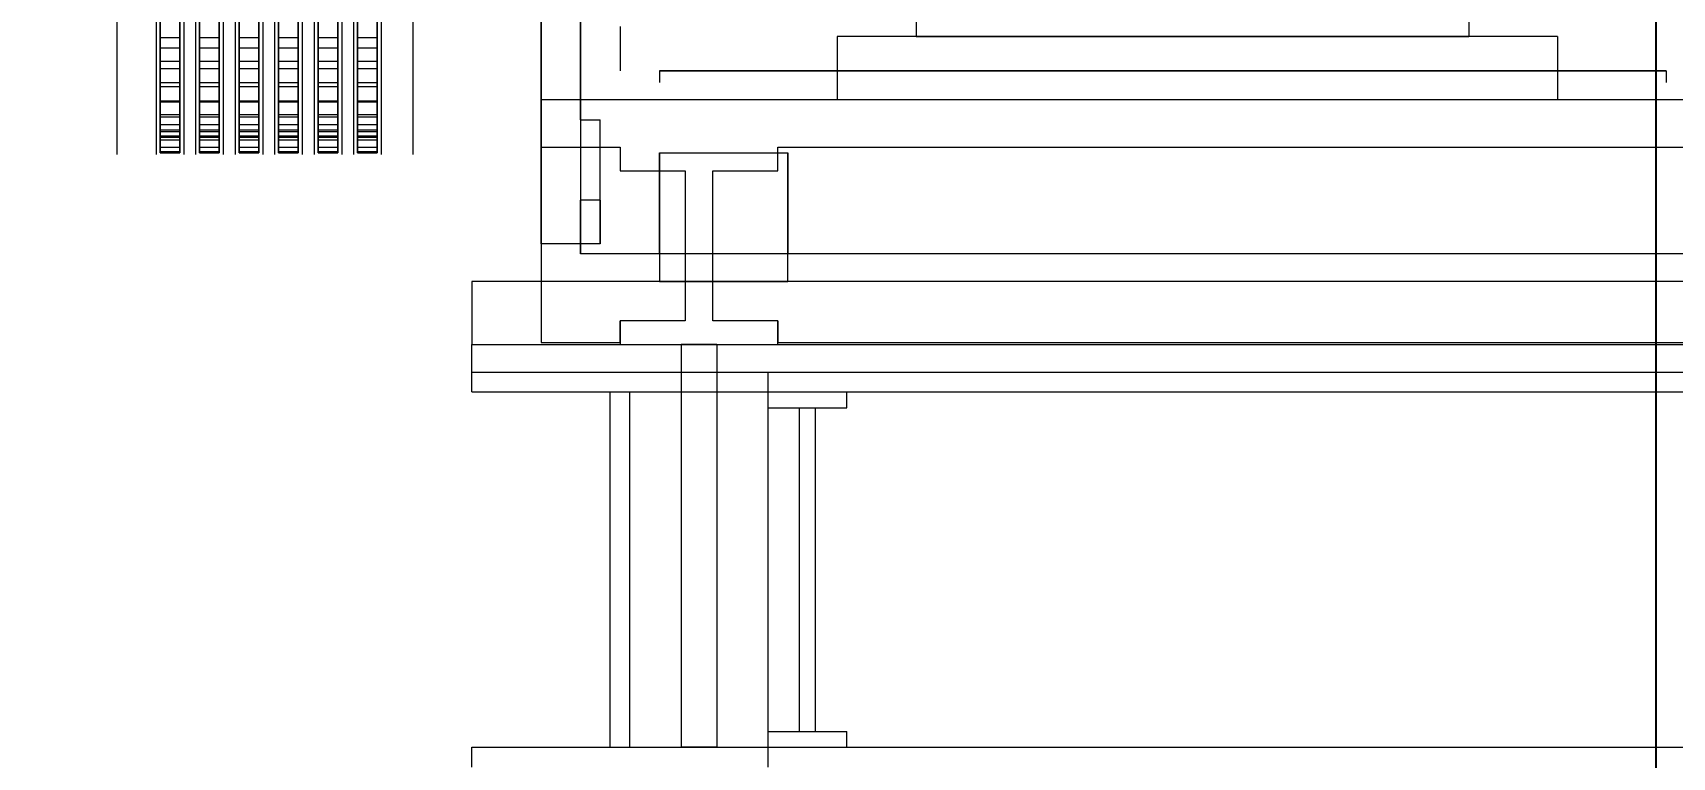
# Model space of a CAD drawing. Header units: millimetres. Extents: x -191664 to 191490, y -197311 to 10263.
# Drawn here: x 268 to 1098, y -118145 to -117778 of the extents above; entities that cross this region are included whole.
import ezdxf

# ---------------------------------------------------------------- set-up
doc = ezdxf.new("R2010")
doc.units = ezdxf.units.MM
for name, color, linetype, lineweight in [('COTAS_O', 1, 'Continuous', 0), ('COTAS_R', 1, 'Continuous', 0), ('DET_briquetadora_frontal', 7, 'Continuous', 0), ('R15_COTAS_TRANSPORTE_P', 1, 'Continuous', 0)]:
    doc.layers.add(name, color=color, linetype=linetype, lineweight=lineweight)
doc.dimstyles.new('PLANTA_20', dxfattribs={"dimtxt": 50, "dimasz": 30, "dimexe": 30, "dimexo": 16, "dimgap": 20, "dimtad": 1, "dimtih": 1, "dimtoh": 1, "dimdec": 1, "dimzin": 0, "dimdsep": 46, "dimcen": 0.09, "dimadec": 0, "dimazin": 0, "dimtfac": 1, "dimtdec": 4, "dimtofl": 0, "dimtmove": 0, "dimatfit": 3, "dimfxl": 1, "dimtolj": 1, "dimtzin": 0, "dimarcsym": 0})

# ---------------------------------------------------------------- blocks, each defined once
blk = doc.blocks.new('*D83')
at = {"layer": 'COTAS_O', "color": 0, "lineweight": -2, "transparency": 16777216}
for p, q in [((506, -116900), (1120, -116900)), ((1090, -119170), (1090, -116930)), ((506, -119200), (1120, -119200))]:
    blk.add_line(p, q, dxfattribs=at)
at = {"layer": 'COTAS_O', "color": 0, "transparency": 16777216}
for points in [[(1085, -116930), (1095, -116930), (1090, -116900)], [(1085, -119170), (1095, -119170), (1090, -119200)]]:
    blk.add_solid(points, dxfattribs=at)
at = {"layer": 'Defpoints', "color": 0, "transparency": 16777216}
for p in [(490, -116900), (1090, -116900), (490, -119200)]:
    blk.add_point(p, dxfattribs=at)
blk = doc.blocks.new('*D84')
at = {"layer": 'COTAS_R', "color": 0, "lineweight": -2, "transparency": 16777216}
for p, q in [((506, -116532.75), (1620, -116532.75)), ((1590, -119170), (1590, -116562.75)), ((506, -119200), (1620, -119200))]:
    blk.add_line(p, q, dxfattribs=at)
at = {"layer": 'COTAS_R', "color": 0, "transparency": 16777216}
for points in [[(1585, -116562.75), (1595, -116562.75), (1590, -116532.75)], [(1585, -119170), (1595, -119170), (1590, -119200)]]:
    blk.add_solid(points, dxfattribs=at)
at = {"layer": 'Defpoints', "color": 0, "transparency": 16777216}
for p in [(490, -116532.75), (1590, -116532.75), (490, -119200)]:
    blk.add_point(p, dxfattribs=at)
blk = doc.blocks.new('*D131')
at = {"layer": 'Defpoints', "color": 0, "transparency": 16777216}
for p in [(1100, -183968.15), (1139.8, -184162.66), (1104.62, -184212), (1304.62, -184212), (1304.62, -184212)]:
    blk.add_point(p, dxfattribs=at)
at = {"layer": 'R15_COTAS_TRANSPORTE_P', "color": 0, "lineweight": -2, "transparency": 16777216}
blk.add_arc((1304.62, -184212), 172.05, 140.00345, 169.99655, dxfattribs=at)
at = {"layer": 'R15_COTAS_TRANSPORTE_P', "color": 0, "transparency": 16777216}
for points in [[(1169.28, -184097.88), (1176.35, -184104.95), (1194.03, -184080.2)], [(1140.17, -184182.55), (1130.2, -184181.68), (1132.57, -184212)]]:
    blk.add_solid(points, dxfattribs=at)
blk = doc.blocks.new('*D132')
at = {"layer": 'Defpoints', "color": 0, "transparency": 16777216}
for p in [(-500, -194490), (-500, -194490), (500, -194490), (203.29, -194656.68), (439.69, -194832.02)]:
    blk.add_point(p, dxfattribs=at)
at = {"layer": 'R15_COTAS_TRANSPORTE_P', "color": 0, "lineweight": -2, "transparency": 16777216}
blk.add_arc((-500, -194490), 722.77, 342.37834, 357.62166, dxfattribs=at)
at = {"layer": 'R15_COTAS_TRANSPORTE_P', "color": 0, "transparency": 16777216}
for points in [[(217.15, -194519.89), (227.15, -194520.1), (222.77, -194490)], [(193.59, -194710.42), (184.12, -194707.19), (179.18, -194737.2)]]:
    blk.add_solid(points, dxfattribs=at)
blk = doc.blocks.new('*D133')
at = {"layer": 'Defpoints', "color": 0, "transparency": 16777216}
for p in [(439.69, -194147.98), (217.89, -194406.09), (-500, -194490), (-500, -194490), (500, -194490)]:
    blk.add_point(p, dxfattribs=at)
at = {"layer": 'R15_COTAS_TRANSPORTE_P', "color": 0, "lineweight": -2, "transparency": 16777216}
blk.add_arc((-500, -194490), 722.77, 2.37834, 17.62166, dxfattribs=at)
at = {"layer": 'R15_COTAS_TRANSPORTE_P', "color": 0, "transparency": 16777216}
for points in [[(184.12, -194272.81), (193.59, -194269.58), (179.18, -194242.8)], [(227.15, -194459.9), (217.15, -194460.11), (222.77, -194490)]]:
    blk.add_solid(points, dxfattribs=at)

msp = doc.modelspace()

# ---------------------------------------------------------------- linework, layer by layer
at = {"layer": 'DET_briquetadora_frontal', "color": 117, "true_color": 0x28865c}
for p, q in [((525, -117885), (525, -117550)), ((545, -117550), (545, -117885)), ((525, -117885), (525, -117620.93)), ((545, -117822.14), (545, -117620.93)), ((525, -117636.11), (525, -117885)), ((545, -117636.11), (545, -117862.86)), ((545, -117822.14), (545, -117700)), ((545, -117710), (545, -117890)), ((545, -117822.14), (555, -117822.14)), ((555, -117885), (555, -117822.14)), ((555, -117862.86), (555, -117822.14)), ((585, -117839), (650, -117839)), ((585, -117890), (585, -117839)), ((585, -117839), (585, -117904)), ((650, -117839), (650, -117890)), ((650, -117904), (650, -117839)), ((545, -117890), (545, -117862.86)), ((555, -117862.86), (545, -117862.86)), ((555, -117862.86), (555, -117885)), ((555, -117885), (525, -117885)), ((545, -117885), (525, -117885)), ((585, -117890), (545, -117890)), ((1350, -117890), (545, -117890)), ((650, -117890), (585, -117890)), ((585, -117890), (585, -117904)), ((1230, -117890), (650, -117890)), ((650, -117904), (650, -117890)), ((1400, -117904), (490, -117904)), ((490, -117904), (490, -117936)), ((585, -117904), (650, -117904)), ((490, -117936), (1400, -117936))]:
    msp.add_line(p, q, dxfattribs=at)
at = {"layer": 'DET_briquetadora_frontal', "color": 117, "true_color": 0x376c5b}
for p, q in [((332, -117830.23), (332, -117704.09)), ((342, -117830.23), (342, -117704.09)), ((352, -117830.23), (352, -117704.09)), ((362, -117830.23), (362, -117704.09)), ((372, -117830.23), (372, -117704.09)), ((382, -117830.23), (382, -117704.09)), ((392, -117830.23), (392, -117704.09)), ((402, -117830.23), (402, -117704.09)), ((412, -117830.23), (412, -117704.09)), ((422, -117830.23), (422, -117704.09)), ((432, -117830.23), (432, -117704.09)), ((442, -117830.23), (442, -117704.09)), ((332, -117838.21), (332, -117712.07)), ((342, -117838.21), (342, -117712.07)), ((352, -117838.21), (352, -117712.07)), ((362, -117838.21), (362, -117712.07)), ((372, -117838.21), (372, -117712.07)), ((382, -117838.21), (382, -117712.07)), ((392, -117838.21), (392, -117712.07)), ((402, -117838.21), (402, -117712.07)), ((412, -117838.21), (412, -117712.07)), ((422, -117838.21), (422, -117712.07)), ((432, -117838.21), (432, -117712.07)), ((442, -117838.21), (442, -117712.07)), ((332, -117767.34), (332, -117780.54)), ((342, -117767.34), (342, -117780.54)), ((352, -117767.34), (352, -117780.54)), ((362, -117767.34), (362, -117780.54)), ((372, -117767.34), (372, -117780.54)), ((382, -117767.34), (382, -117780.54)), ((392, -117767.34), (392, -117780.54)), ((402, -117767.34), (402, -117780.54)), ((412, -117767.34), (412, -117780.54)), ((422, -117767.34), (422, -117780.54)), ((432, -117767.34), (432, -117780.54)), ((442, -117767.34), (442, -117780.54)), ((332, -117774.05), (332, -117785.73)), ((342, -117774.05), (342, -117785.73)), ((352, -117774.05), (352, -117785.73)), ((362, -117774.05), (362, -117785.73)), ((372, -117774.05), (372, -117785.73)), ((382, -117774.05), (382, -117785.73)), ((392, -117774.05), (392, -117785.73)), ((402, -117774.05), (402, -117785.73)), ((412, -117774.05), (412, -117785.73)), ((422, -117774.05), (422, -117785.73)), ((432, -117774.05), (432, -117785.73)), ((442, -117774.05), (442, -117785.73)), ((332, -117780.54), (332, -117792.53)), ((332, -117780.54), (342, -117780.54)), ((342, -117780.54), (342, -117792.53)), ((352, -117780.54), (352, -117792.53)), ((352, -117780.54), (362, -117780.54)), ((362, -117780.54), (362, -117792.53)), ((372, -117780.54), (372, -117792.53)), ((372, -117780.54), (382, -117780.54)), ((382, -117780.54), (382, -117792.53)), ((392, -117780.54), (392, -117792.53)), ((392, -117780.54), (402, -117780.54)), ((402, -117780.54), (402, -117792.53)), ((412, -117780.54), (412, -117792.53)), ((412, -117780.54), (422, -117780.54)), ((422, -117780.54), (422, -117792.53)), ((432, -117780.54), (432, -117792.53)), ((432, -117780.54), (442, -117780.54)), ((442, -117780.54), (442, -117792.53)), ((332, -117785.73), (332, -117796.16)), ((332, -117785.73), (342, -117785.73)), ((332, -117792.53), (332, -117803.24)), ((332, -117792.53), (342, -117792.53)), ((342, -117785.73), (342, -117796.16)), ((342, -117792.53), (342, -117803.24)), ((352, -117785.73), (352, -117796.16)), ((352, -117785.73), (362, -117785.73)), ((352, -117792.53), (352, -117803.24)), ((352, -117792.53), (362, -117792.53)), ((362, -117785.73), (362, -117796.16)), ((362, -117792.53), (362, -117803.24)), ((372, -117785.73), (372, -117796.16)), ((372, -117785.73), (382, -117785.73)), ((372, -117792.53), (372, -117803.24)), ((372, -117792.53), (382, -117792.53)), ((382, -117785.73), (382, -117796.16)), ((382, -117792.53), (382, -117803.24)), ((392, -117785.73), (392, -117796.16)), ((392, -117785.73), (402, -117785.73)), ((392, -117792.53), (392, -117803.24)), ((392, -117792.53), (402, -117792.53)), ((402, -117785.73), (402, -117796.16)), ((402, -117792.53), (402, -117803.24)), ((412, -117785.73), (412, -117796.16)), ((412, -117785.73), (422, -117785.73)), ((412, -117792.53), (412, -117803.24)), ((412, -117792.53), (422, -117792.53)), ((422, -117785.73), (422, -117796.16)), ((422, -117792.53), (422, -117803.24)), ((432, -117785.73), (432, -117796.16)), ((432, -117785.73), (442, -117785.73)), ((432, -117792.53), (432, -117803.24)), ((432, -117792.53), (442, -117792.53)), ((442, -117785.73), (442, -117796.16)), ((442, -117792.53), (442, -117803.24)), ((332, -117796.16), (332, -117805.31)), ((332, -117796.16), (342, -117796.16)), ((342, -117796.16), (342, -117805.31)), ((352, -117796.16), (352, -117805.31)), ((352, -117796.16), (362, -117796.16)), ((362, -117796.16), (362, -117805.31)), ((372, -117796.16), (372, -117805.31)), ((372, -117796.16), (382, -117796.16)), ((382, -117796.16), (382, -117805.31)), ((392, -117796.16), (392, -117805.31)), ((392, -117796.16), (402, -117796.16)), ((402, -117796.16), (402, -117805.31)), ((412, -117796.16), (412, -117805.31)), ((412, -117796.16), (422, -117796.16)), ((422, -117796.16), (422, -117805.31)), ((432, -117796.16), (432, -117805.31)), ((432, -117796.16), (442, -117796.16)), ((442, -117796.16), (442, -117805.31)), ((332, -117803.24), (332, -117812.62)), ((332, -117803.24), (342, -117803.24)), ((332, -117805.31), (332, -117813.11)), ((332, -117805.31), (342, -117805.31)), ((342, -117803.24), (342, -117812.62)), ((342, -117805.31), (342, -117813.11)), ((352, -117803.24), (352, -117812.62)), ((352, -117803.24), (362, -117803.24)), ((352, -117805.31), (352, -117813.11)), ((352, -117805.31), (362, -117805.31)), ((362, -117803.24), (362, -117812.62)), ((362, -117805.31), (362, -117813.11)), ((372, -117803.24), (372, -117812.62)), ((372, -117803.24), (382, -117803.24)), ((372, -117805.31), (372, -117813.11)), ((372, -117805.31), (382, -117805.31)), ((382, -117803.24), (382, -117812.62)), ((382, -117805.31), (382, -117813.11)), ((392, -117803.24), (392, -117812.62)), ((392, -117803.24), (402, -117803.24)), ((392, -117805.31), (392, -117813.11)), ((392, -117805.31), (402, -117805.31)), ((402, -117803.24), (402, -117812.62)), ((402, -117805.31), (402, -117813.11)), ((412, -117803.24), (412, -117812.62)), ((412, -117803.24), (422, -117803.24)), ((412, -117805.31), (412, -117813.11)), ((412, -117805.31), (422, -117805.31)), ((422, -117803.24), (422, -117812.62)), ((422, -117805.31), (422, -117813.11)), ((432, -117803.24), (432, -117812.62)), ((432, -117803.24), (442, -117803.24)), ((432, -117805.31), (432, -117813.11)), ((432, -117805.31), (442, -117805.31)), ((442, -117803.24), (442, -117812.62)), ((442, -117805.31), (442, -117813.11)), ((332, -117812.62), (332, -117820.64)), ((332, -117812.62), (342, -117812.62)), ((332, -117813.11), (332, -117819.54)), ((332, -117813.11), (342, -117813.11)), ((342, -117812.62), (342, -117820.64)), ((342, -117813.11), (342, -117819.54)), ((352, -117812.62), (352, -117820.64)), ((352, -117812.62), (362, -117812.62)), ((352, -117813.11), (352, -117819.54)), ((352, -117813.11), (362, -117813.11)), ((362, -117812.62), (362, -117820.64)), ((362, -117813.11), (362, -117819.54)), ((372, -117812.62), (372, -117820.64)), ((372, -117812.62), (382, -117812.62)), ((372, -117813.11), (372, -117819.54)), ((372, -117813.11), (382, -117813.11)), ((382, -117812.62), (382, -117820.64)), ((382, -117813.11), (382, -117819.54)), ((392, -117812.62), (392, -117820.64)), ((392, -117812.62), (402, -117812.62)), ((392, -117813.11), (392, -117819.54)), ((392, -117813.11), (402, -117813.11)), ((402, -117812.62), (402, -117820.64)), ((402, -117813.11), (402, -117819.54)), ((412, -117812.62), (412, -117820.64)), ((412, -117812.62), (422, -117812.62)), ((412, -117813.11), (412, -117819.54)), ((412, -117813.11), (422, -117813.11)), ((422, -117812.62), (422, -117820.64)), ((422, -117813.11), (422, -117819.54)), ((432, -117812.62), (432, -117820.64)), ((432, -117812.62), (442, -117812.62)), ((432, -117813.11), (432, -117819.54)), ((432, -117813.11), (442, -117813.11)), ((442, -117812.62), (442, -117820.64)), ((442, -117813.11), (442, -117819.54)), ((332, -117819.54), (332, -117824.57)), ((332, -117819.54), (342, -117819.54)), ((332, -117820.64), (332, -117827.24)), ((332, -117820.64), (342, -117820.64)), ((332, -117824.57), (332, -117828.16)), ((332, -117824.57), (342, -117824.57)), ((342, -117819.54), (342, -117824.57)), ((342, -117820.64), (342, -117827.24)), ((342, -117824.57), (342, -117828.16)), ((352, -117819.54), (352, -117824.57)), ((352, -117819.54), (362, -117819.54)), ((352, -117820.64), (352, -117827.24)), ((352, -117820.64), (362, -117820.64)), ((352, -117824.57), (352, -117828.16)), ((352, -117824.57), (362, -117824.57)), ((362, -117819.54), (362, -117824.57)), ((362, -117820.64), (362, -117827.24)), ((362, -117824.57), (362, -117828.16)), ((372, -117819.54), (372, -117824.57)), ((372, -117819.54), (382, -117819.54)), ((372, -117820.64), (372, -117827.24)), ((372, -117820.64), (382, -117820.64)), ((372, -117824.57), (372, -117828.16)), ((372, -117824.57), (382, -117824.57)), ((382, -117819.54), (382, -117824.57)), ((382, -117820.64), (382, -117827.24)), ((382, -117824.57), (382, -117828.16)), ((392, -117819.54), (392, -117824.57)), ((392, -117819.54), (402, -117819.54)), ((392, -117820.64), (392, -117827.24)), ((392, -117820.64), (402, -117820.64)), ((392, -117824.57), (392, -117828.16)), ((392, -117824.57), (402, -117824.57)), ((402, -117819.54), (402, -117824.57)), ((402, -117820.64), (402, -117827.24)), ((402, -117824.57), (402, -117828.16)), ((412, -117819.54), (412, -117824.57)), ((412, -117819.54), (422, -117819.54)), ((412, -117820.64), (412, -117827.24)), ((412, -117820.64), (422, -117820.64)), ((412, -117824.57), (412, -117828.16)), ((412, -117824.57), (422, -117824.57)), ((422, -117819.54), (422, -117824.57)), ((422, -117820.64), (422, -117827.24)), ((422, -117824.57), (422, -117828.16)), ((432, -117819.54), (432, -117824.57)), ((432, -117819.54), (442, -117819.54)), ((432, -117820.64), (432, -117827.24)), ((432, -117820.64), (442, -117820.64)), ((432, -117824.57), (432, -117828.16)), ((432, -117824.57), (442, -117824.57)), ((442, -117819.54), (442, -117824.57)), ((442, -117820.64), (442, -117827.24)), ((442, -117824.57), (442, -117828.16)), ((332, -117827.24), (332, -117832.4)), ((332, -117827.24), (342, -117827.24)), ((332, -117828.16), (332, -117830.31)), ((332, -117828.16), (342, -117828.16)), ((332, -117831), (332, -117830.23)), ((332, -117830.23), (342, -117830.23)), ((332, -117830.31), (332, -117831)), ((332, -117830.31), (342, -117830.31)), ((332, -117831), (342, -117831)), ((332, -117832.4), (332, -117836.09)), ((332, -117832.4), (342, -117832.4)), ((342, -117827.24), (342, -117832.4)), ((342, -117828.16), (342, -117830.31)), ((342, -117831), (342, -117830.23)), ((342, -117830.31), (342, -117831)), ((342, -117832.4), (342, -117836.09)), ((352, -117827.24), (352, -117832.4)), ((352, -117827.24), (362, -117827.24)), ((352, -117828.16), (352, -117830.31)), ((352, -117828.16), (362, -117828.16)), ((352, -117831), (352, -117830.23)), ((352, -117830.23), (362, -117830.23)), ((352, -117830.31), (352, -117831)), ((352, -117830.31), (362, -117830.31)), ((352, -117831), (362, -117831)), ((352, -117832.4), (352, -117836.09)), ((352, -117832.4), (362, -117832.4)), ((362, -117827.24), (362, -117832.4)), ((362, -117828.16), (362, -117830.31)), ((362, -117831), (362, -117830.23)), ((362, -117830.31), (362, -117831)), ((362, -117832.4), (362, -117836.09)), ((372, -117827.24), (372, -117832.4)), ((372, -117827.24), (382, -117827.24)), ((372, -117828.16), (372, -117830.31)), ((372, -117828.16), (382, -117828.16)), ((372, -117831), (372, -117830.23)), ((372, -117830.23), (382, -117830.23)), ((372, -117830.31), (372, -117831)), ((372, -117830.31), (382, -117830.31)), ((372, -117831), (382, -117831)), ((372, -117832.4), (372, -117836.09)), ((372, -117832.4), (382, -117832.4)), ((382, -117827.24), (382, -117832.4)), ((382, -117828.16), (382, -117830.31)), ((382, -117831), (382, -117830.23)), ((382, -117830.31), (382, -117831)), ((382, -117832.4), (382, -117836.09)), ((392, -117827.24), (392, -117832.4)), ((392, -117827.24), (402, -117827.24)), ((392, -117828.16), (392, -117830.31)), ((392, -117828.16), (402, -117828.16)), ((392, -117831), (392, -117830.23)), ((392, -117830.23), (402, -117830.23)), ((392, -117830.31), (392, -117831)), ((392, -117830.31), (402, -117830.31)), ((392, -117831), (402, -117831)), ((392, -117832.4), (392, -117836.09)), ((392, -117832.4), (402, -117832.4)), ((402, -117827.24), (402, -117832.4)), ((402, -117828.16), (402, -117830.31)), ((402, -117831), (402, -117830.23)), ((402, -117830.31), (402, -117831)), ((402, -117832.4), (402, -117836.09)), ((412, -117827.24), (412, -117832.4)), ((412, -117827.24), (422, -117827.24)), ((412, -117828.16), (412, -117830.31)), ((412, -117828.16), (422, -117828.16)), ((412, -117831), (412, -117830.23)), ((412, -117830.23), (422, -117830.23)), ((412, -117830.31), (412, -117831)), ((412, -117830.31), (422, -117830.31)), ((412, -117831), (422, -117831)), ((412, -117832.4), (412, -117836.09)), ((412, -117832.4), (422, -117832.4)), ((422, -117827.24), (422, -117832.4)), ((422, -117828.16), (422, -117830.31)), ((422, -117831), (422, -117830.23)), ((422, -117830.31), (422, -117831)), ((422, -117832.4), (422, -117836.09)), ((432, -117827.24), (432, -117832.4)), ((432, -117827.24), (442, -117827.24)), ((432, -117828.16), (432, -117830.31)), ((432, -117828.16), (442, -117828.16)), ((432, -117831), (432, -117830.23)), ((432, -117830.23), (442, -117830.23)), ((432, -117830.31), (432, -117831)), ((432, -117830.31), (442, -117830.31)), ((432, -117831), (442, -117831)), ((432, -117832.4), (432, -117836.09)), ((432, -117832.4), (442, -117832.4)), ((442, -117827.24), (442, -117832.4)), ((442, -117828.16), (442, -117830.31)), ((442, -117831), (442, -117830.23)), ((442, -117830.31), (442, -117831)), ((442, -117832.4), (442, -117836.09)), ((332, -117836.09), (332, -117838.29)), ((332, -117836.09), (342, -117836.09)), ((332, -117839), (332, -117838.21)), ((332, -117838.21), (342, -117838.21)), ((332, -117838.29), (332, -117839)), ((332, -117838.29), (342, -117838.29)), ((332, -117839), (342, -117839)), ((342, -117836.09), (342, -117838.29)), ((342, -117839), (342, -117838.21)), ((342, -117838.29), (342, -117839)), ((352, -117836.09), (352, -117838.29)), ((352, -117836.09), (362, -117836.09)), ((352, -117839), (352, -117838.21)), ((352, -117838.21), (362, -117838.21)), ((352, -117838.29), (352, -117839)), ((352, -117838.29), (362, -117838.29)), ((352, -117839), (362, -117839)), ((362, -117836.09), (362, -117838.29)), ((362, -117839), (362, -117838.21)), ((362, -117838.29), (362, -117839)), ((372, -117836.09), (372, -117838.29)), ((372, -117836.09), (382, -117836.09)), ((372, -117839), (372, -117838.21)), ((372, -117838.21), (382, -117838.21)), ((372, -117838.29), (372, -117839)), ((372, -117838.29), (382, -117838.29)), ((372, -117839), (382, -117839)), ((382, -117836.09), (382, -117838.29)), ((382, -117839), (382, -117838.21)), ((382, -117838.29), (382, -117839)), ((392, -117836.09), (392, -117838.29)), ((392, -117836.09), (402, -117836.09)), ((392, -117839), (392, -117838.21)), ((392, -117838.21), (402, -117838.21)), ((392, -117838.29), (392, -117839)), ((392, -117838.29), (402, -117838.29)), ((392, -117839), (402, -117839)), ((402, -117836.09), (402, -117838.29)), ((402, -117839), (402, -117838.21)), ((402, -117838.29), (402, -117839)), ((412, -117836.09), (412, -117838.29)), ((412, -117836.09), (422, -117836.09)), ((412, -117839), (412, -117838.21)), ((412, -117838.21), (422, -117838.21)), ((412, -117838.29), (412, -117839)), ((412, -117838.29), (422, -117838.29)), ((412, -117839), (422, -117839)), ((422, -117836.09), (422, -117838.29)), ((422, -117839), (422, -117838.21)), ((422, -117838.29), (422, -117839)), ((432, -117836.09), (432, -117838.29)), ((432, -117836.09), (442, -117836.09)), ((432, -117839), (432, -117838.21)), ((432, -117838.21), (442, -117838.21)), ((432, -117838.29), (432, -117839)), ((432, -117838.29), (442, -117838.29)), ((432, -117839), (442, -117839)), ((442, -117836.09), (442, -117838.29)), ((442, -117839), (442, -117838.21)), ((442, -117838.29), (442, -117839))]:
    msp.add_line(p, q, dxfattribs=at)
at = {"layer": 'DET_briquetadora_frontal', "color": 127, "true_color": 0x587e77}
for p, q in [((715, -117718.4), (715, -117780)), ((995, -117718.4), (995, -117780)), ((565, -117774.96), (565, -117782.95)), ((565, -117782.95), (565, -117789.23)), ((1040, -117780), (675, -117780)), ((675, -117780), (675, -117812)), ((715, -117780), (995, -117780)), ((1040, -117780), (1040, -117812)), ((565, -117789.23), (565, -117793.76)), ((565, -117793.76), (565, -117796.49)), ((565, -117796.49), (565, -117797.4)), ((585, -117797.33), (585, -117797.32)), ((585, -117797.32), (1095, -117797.32)), ((585, -117797.32), (585, -117797.36)), ((585, -117797.34), (585, -117797.33)), ((585, -117797.35), (585, -117797.34)), ((585, -117797.36), (585, -117797.35)), ((585, -117797.38), (585, -117797.36)), ((585, -117797.39), (585, -117797.38)), ((585, -117797.38), (585, -117797.4)), ((585, -117797.4), (585, -117797.39)), ((1095, -117797.4), (585, -117797.4)), ((585, -117797.4), (585, -117800)), ((585, -117800), (585, -117802.09)), ((1095, -117797.33), (1095, -117797.32)), ((1095, -117797.32), (1095, -117797.36)), ((1095, -117797.34), (1095, -117797.33)), ((1095, -117797.35), (1095, -117797.34)), ((1095, -117797.36), (1095, -117797.35)), ((1095, -117797.38), (1095, -117797.36)), ((1095, -117797.39), (1095, -117797.38)), ((1095, -117797.38), (1095, -117797.4)), ((1095, -117797.4), (1095, -117797.39)), ((1095, -117797.4), (1095, -117800)), ((1095, -117800), (1095, -117802.09)), ((585, -117802.09), (585, -117803.25)), ((1095, -117802.09), (1095, -117803.25)), ((1040, -117812), (675, -117812))]:
    msp.add_line(p, q, dxfattribs=at)
at = {"layer": 'DET_briquetadora_frontal', "color": 9, "true_color": 0xb9c3c2}
for p, q in [((330, -117768.01), (330, -117779.44)), ((344, -117768.01), (344, -117779.44)), ((350, -117768.01), (350, -117779.44)), ((364, -117768.01), (364, -117779.44)), ((370, -117768.01), (370, -117779.44)), ((384, -117768.01), (384, -117779.44)), ((390, -117768.01), (390, -117779.44)), ((404, -117768.01), (404, -117779.44)), ((410, -117768.01), (410, -117779.44)), ((424, -117768.01), (424, -117779.44)), ((430, -117768.01), (430, -117779.44)), ((444, -117768.01), (444, -117779.44)), ((310, -117772.37), (310, -117784.25)), ((330, -117772.37), (330, -117784.25)), ((344, -117772.37), (344, -117784.25)), ((350, -117772.37), (350, -117784.25)), ((364, -117772.37), (364, -117784.25)), ((370, -117772.37), (370, -117784.25)), ((384, -117772.37), (384, -117784.25)), ((390, -117772.37), (390, -117784.25)), ((404, -117772.37), (404, -117784.25)), ((410, -117772.37), (410, -117784.25)), ((424, -117772.37), (424, -117784.25)), ((430, -117772.37), (430, -117784.25)), ((444, -117772.37), (444, -117784.25)), ((460, -117772.37), (460, -117784.25)), ((310, -117784.25), (310, -117795.09)), ((330, -117779.44), (330, -117789.81)), ((330, -117784.25), (330, -117795.09)), ((344, -117779.44), (344, -117789.81)), ((344, -117784.25), (344, -117795.09)), ((350, -117779.44), (350, -117789.81)), ((350, -117784.25), (350, -117795.09)), ((364, -117779.44), (364, -117789.81)), ((364, -117784.25), (364, -117795.09)), ((370, -117779.44), (370, -117789.81)), ((370, -117784.25), (370, -117795.09)), ((384, -117779.44), (384, -117789.81)), ((384, -117784.25), (384, -117795.09)), ((390, -117779.44), (390, -117789.81)), ((390, -117784.25), (390, -117795.09)), ((404, -117779.44), (404, -117789.81)), ((404, -117784.25), (404, -117795.09)), ((410, -117779.44), (410, -117789.81)), ((410, -117784.25), (410, -117795.09)), ((424, -117779.44), (424, -117789.81)), ((424, -117784.25), (424, -117795.09)), ((430, -117779.44), (430, -117789.81)), ((430, -117784.25), (430, -117795.09)), ((444, -117779.44), (444, -117789.81)), ((444, -117784.25), (444, -117795.09)), ((460, -117784.25), (460, -117795.09)), ((330, -117789.81), (330, -117799.06)), ((344, -117789.81), (344, -117799.06)), ((350, -117789.81), (350, -117799.06)), ((364, -117789.81), (364, -117799.06)), ((370, -117789.81), (370, -117799.06)), ((384, -117789.81), (384, -117799.06)), ((390, -117789.81), (390, -117799.06)), ((404, -117789.81), (404, -117799.06)), ((410, -117789.81), (410, -117799.06)), ((424, -117789.81), (424, -117799.06)), ((430, -117789.81), (430, -117799.06)), ((444, -117789.81), (444, -117799.06)), ((310, -117795.09), (310, -117804.85)), ((330, -117795.09), (330, -117804.85)), ((330, -117799.06), (330, -117807.16)), ((344, -117795.09), (344, -117804.85)), ((344, -117799.06), (344, -117807.16)), ((350, -117795.09), (350, -117804.85)), ((350, -117799.06), (350, -117807.16)), ((364, -117795.09), (364, -117804.85)), ((364, -117799.06), (364, -117807.16)), ((370, -117795.09), (370, -117804.85)), ((370, -117799.06), (370, -117807.16)), ((384, -117795.09), (384, -117804.85)), ((384, -117799.06), (384, -117807.16)), ((390, -117795.09), (390, -117804.85)), ((390, -117799.06), (390, -117807.16)), ((404, -117795.09), (404, -117804.85)), ((404, -117799.06), (404, -117807.16)), ((410, -117795.09), (410, -117804.85)), ((410, -117799.06), (410, -117807.16)), ((424, -117795.09), (424, -117804.85)), ((424, -117799.06), (424, -117807.16)), ((430, -117795.09), (430, -117804.85)), ((430, -117799.06), (430, -117807.16)), ((444, -117795.09), (444, -117804.85)), ((444, -117799.06), (444, -117807.16)), ((460, -117795.09), (460, -117804.85)), ((310, -117804.85), (310, -117813.47)), ((330, -117804.85), (330, -117813.47)), ((330, -117807.16), (330, -117814.08)), ((344, -117804.85), (344, -117813.47)), ((344, -117807.16), (344, -117814.08)), ((350, -117804.85), (350, -117813.47)), ((350, -117807.16), (350, -117814.08)), ((364, -117804.85), (364, -117813.47)), ((364, -117807.16), (364, -117814.08)), ((370, -117804.85), (370, -117813.47)), ((370, -117807.16), (370, -117814.08)), ((384, -117804.85), (384, -117813.47)), ((384, -117807.16), (384, -117814.08)), ((390, -117804.85), (390, -117813.47)), ((390, -117807.16), (390, -117814.08)), ((404, -117804.85), (404, -117813.47)), ((404, -117807.16), (404, -117814.08)), ((410, -117804.85), (410, -117813.47)), ((410, -117807.16), (410, -117814.08)), ((424, -117804.85), (424, -117813.47)), ((424, -117807.16), (424, -117814.08)), ((430, -117804.85), (430, -117813.47)), ((430, -117807.16), (430, -117814.08)), ((444, -117804.85), (444, -117813.47)), ((444, -117807.16), (444, -117814.08)), ((460, -117804.85), (460, -117813.47)), ((310, -117813.47), (310, -117820.93)), ((330, -117813.47), (330, -117820.93)), ((330, -117814.08), (330, -117819.78)), ((344, -117813.47), (344, -117820.93)), ((344, -117814.08), (344, -117819.78)), ((350, -117813.47), (350, -117820.93)), ((350, -117814.08), (350, -117819.78)), ((364, -117813.47), (364, -117820.93)), ((364, -117814.08), (364, -117819.78)), ((370, -117813.47), (370, -117820.93)), ((370, -117814.08), (370, -117819.78)), ((384, -117813.47), (384, -117820.93)), ((384, -117814.08), (384, -117819.78)), ((390, -117813.47), (390, -117820.93)), ((390, -117814.08), (390, -117819.78)), ((404, -117813.47), (404, -117820.93)), ((404, -117814.08), (404, -117819.78)), ((410, -117813.47), (410, -117820.93)), ((410, -117814.08), (410, -117819.78)), ((424, -117813.47), (424, -117820.93)), ((424, -117814.08), (424, -117819.78)), ((430, -117813.47), (430, -117820.93)), ((430, -117814.08), (430, -117819.78)), ((444, -117813.47), (444, -117820.93)), ((444, -117814.08), (444, -117819.78)), ((460, -117813.47), (460, -117820.93)), ((310, -117820.93), (310, -117827.19)), ((330, -117819.78), (330, -117824.24)), ((330, -117820.93), (330, -117827.19)), ((330, -117824.24), (330, -117827.43)), ((344, -117819.78), (344, -117824.24)), ((344, -117820.93), (344, -117827.19)), ((344, -117824.24), (344, -117827.43)), ((350, -117819.78), (350, -117824.24)), ((350, -117820.93), (350, -117827.19)), ((350, -117824.24), (350, -117827.43)), ((364, -117819.78), (364, -117824.24)), ((364, -117820.93), (364, -117827.19)), ((364, -117824.24), (364, -117827.43)), ((370, -117819.78), (370, -117824.24)), ((370, -117820.93), (370, -117827.19)), ((370, -117824.24), (370, -117827.43)), ((384, -117819.78), (384, -117824.24)), ((384, -117820.93), (384, -117827.19)), ((384, -117824.24), (384, -117827.43)), ((390, -117819.78), (390, -117824.24)), ((390, -117820.93), (390, -117827.19)), ((390, -117824.24), (390, -117827.43)), ((404, -117819.78), (404, -117824.24)), ((404, -117820.93), (404, -117827.19)), ((404, -117824.24), (404, -117827.43)), ((410, -117819.78), (410, -117824.24)), ((410, -117820.93), (410, -117827.19)), ((410, -117824.24), (410, -117827.43)), ((424, -117819.78), (424, -117824.24)), ((424, -117820.93), (424, -117827.19)), ((424, -117824.24), (424, -117827.43)), ((430, -117819.78), (430, -117824.24)), ((430, -117820.93), (430, -117827.19)), ((430, -117824.24), (430, -117827.43)), ((444, -117819.78), (444, -117824.24)), ((444, -117820.93), (444, -117827.19)), ((444, -117824.24), (444, -117827.43)), ((460, -117820.93), (460, -117827.19)), ((310, -117827.19), (310, -117832.23)), ((310, -117832.23), (310, -117836.03)), ((330, -117827.19), (330, -117832.23)), ((330, -117827.43), (330, -117829.36)), ((330, -117829.36), (330, -117830)), ((330, -117832.23), (330, -117836.03)), ((344, -117827.19), (344, -117832.23)), ((344, -117827.43), (344, -117829.36)), ((344, -117829.36), (344, -117830)), ((344, -117832.23), (344, -117836.03)), ((350, -117827.19), (350, -117832.23)), ((350, -117827.43), (350, -117829.36)), ((350, -117829.36), (350, -117830)), ((350, -117832.23), (350, -117836.03)), ((364, -117827.19), (364, -117832.23)), ((364, -117827.43), (364, -117829.36)), ((364, -117829.36), (364, -117830)), ((364, -117832.23), (364, -117836.03)), ((370, -117827.19), (370, -117832.23)), ((370, -117827.43), (370, -117829.36)), ((370, -117829.36), (370, -117830)), ((370, -117832.23), (370, -117836.03)), ((384, -117827.19), (384, -117832.23)), ((384, -117827.43), (384, -117829.36)), ((384, -117829.36), (384, -117830)), ((384, -117832.23), (384, -117836.03)), ((390, -117827.19), (390, -117832.23)), ((390, -117827.43), (390, -117829.36)), ((390, -117829.36), (390, -117830)), ((390, -117832.23), (390, -117836.03)), ((404, -117827.19), (404, -117832.23)), ((404, -117827.43), (404, -117829.36)), ((404, -117829.36), (404, -117830)), ((404, -117832.23), (404, -117836.03)), ((410, -117827.19), (410, -117832.23)), ((410, -117827.43), (410, -117829.36)), ((410, -117829.36), (410, -117830)), ((410, -117832.23), (410, -117836.03)), ((424, -117827.19), (424, -117832.23)), ((424, -117827.43), (424, -117829.36)), ((424, -117829.36), (424, -117830)), ((424, -117832.23), (424, -117836.03)), ((430, -117827.19), (430, -117832.23)), ((430, -117827.43), (430, -117829.36)), ((430, -117829.36), (430, -117830)), ((430, -117832.23), (430, -117836.03)), ((444, -117827.19), (444, -117832.23)), ((444, -117827.43), (444, -117829.36)), ((444, -117829.36), (444, -117830)), ((444, -117832.23), (444, -117836.03)), ((460, -117827.19), (460, -117832.23)), ((460, -117832.23), (460, -117836.03)), ((310, -117836.03), (310, -117838.57)), ((310, -117838.57), (310, -117839.84)), ((330, -117836.03), (330, -117838.57)), ((330, -117838.57), (330, -117839.84)), ((344, -117836.03), (344, -117838.57)), ((344, -117838.57), (344, -117839.84)), ((350, -117836.03), (350, -117838.57)), ((350, -117838.57), (350, -117839.84)), ((364, -117836.03), (364, -117838.57)), ((364, -117838.57), (364, -117839.84)), ((370, -117836.03), (370, -117838.57)), ((370, -117838.57), (370, -117839.84)), ((384, -117836.03), (384, -117838.57)), ((384, -117838.57), (384, -117839.84)), ((390, -117836.03), (390, -117838.57)), ((390, -117838.57), (390, -117839.84)), ((404, -117836.03), (404, -117838.57)), ((404, -117838.57), (404, -117839.84)), ((410, -117836.03), (410, -117838.57)), ((410, -117838.57), (410, -117839.84)), ((424, -117836.03), (424, -117838.57)), ((424, -117838.57), (424, -117839.84)), ((430, -117836.03), (430, -117838.57)), ((430, -117838.57), (430, -117839.84)), ((444, -117836.03), (444, -117838.57)), ((444, -117838.57), (444, -117839.84)), ((460, -117836.03), (460, -117838.57)), ((460, -117838.57), (460, -117839.84))]:
    msp.add_line(p, q, dxfattribs=at)
at = {"layer": 'DET_briquetadora_frontal', "color": 252, "true_color": 0x7f959c}
for p, q in [((1315, -117812), (525, -117812)), ((525, -117812), (525, -117935)), ((525, -117812), (525, -117836)), ((525, -117836), (565, -117836)), ((525, -117836), (525, -117935)), ((565, -117836), (565, -117848)), ((645, -117836), (1200, -117836)), ((645, -117848), (645, -117836)), ((565, -117848), (598, -117848)), ((598, -117848), (598, -117924)), ((612, -117848), (645, -117848)), ((612, -117924), (612, -117848)), ((565, -117935), (565, -117924)), ((565, -117924), (565, -117936)), ((598, -117924), (565, -117924)), ((645, -117924), (612, -117924)), ((645, -117936), (645, -117924)), ((645, -117924), (645, -117935)), ((525, -117935), (565, -117935)), ((565, -117935), (565, -117936)), ((565, -117936), (645, -117936)), ((614, -117936), (596, -117936)), ((596, -117936), (596, -118140)), ((614, -117936), (614, -118140)), ((645, -117936), (645, -117935)), ((645, -117935), (1200, -117935)), ((614, -118140), (596, -118140))]:
    msp.add_line(p, q, dxfattribs=at)
at = {"layer": 'DET_briquetadora_frontal', "color": 251, "true_color": 0x53616b}
for p, q in [((490, -117936), (1510, -117936)), ((490, -117960), (490, -117936)), ((490, -117950), (640, -117950)), ((490, -117960), (490, -117950)), ((640, -117960), (640, -117950)), ((640, -117950), (2310, -117950)), ((490, -117960), (640, -117960)), ((490, -117960), (1510, -117960)), ((560, -117960), (570, -117960)), ((560, -118140), (560, -117960)), ((570, -118140), (570, -117960)), ((640, -117960), (2310, -117960)), ((640, -118140), (640, -117960)), ((640, -117960), (680, -117960)), ((640, -117968), (640, -117960)), ((680, -117968), (680, -117960)), ((640, -117968), (680, -117968)), ((656, -117968), (664, -117968)), ((656, -118132), (656, -117968)), ((664, -118132), (664, -117968)), ((640, -118132), (680, -118132)), ((640, -118140), (640, -118132)), ((656, -118132), (664, -118132)), ((680, -118140), (680, -118132)), ((490, -118140), (640, -118140)), ((490, -118150), (490, -118140)), ((560, -118140), (570, -118140)), ((640, -118150), (640, -118140)), ((640, -118140), (2310, -118140)), ((640, -118140), (680, -118140))]:
    msp.add_line(p, q, dxfattribs=at)

# ---------------------------------------------------------------- dimensions: what is measured, and where the dimension line sits
at = {"layer": 'COTAS_O'}
dim = msp.add_aligned_dim(p1=(490, -119200), p2=(490, -116900), distance=-600, text='<> O', dimstyle='PLANTA_20', dxfattribs=at)
dim.commit()
dim.dimension.update_dxf_attribs({"geometry": '*D83', "text_midpoint": (1090, -118050)})
at = {"layer": 'COTAS_R'}
dim = msp.add_aligned_dim(p1=(490, -119200), p2=(490, -116532.75), distance=-1100, text='<> R', dimstyle='PLANTA_20', dxfattribs=at)
dim.commit()
dim.dimension.update_dxf_attribs({"geometry": '*D84', "text_midpoint": (1590, -117866.375)})
at = {"layer": 'R15_COTAS_TRANSPORTE_P'}
for base, line1, line2, picture, middle in [((217.89, -194406.09), ((-500, -194490), (500, -194490)), ((-500, -194490), (439.69, -194147.98)), '*D133', (191490.46, -33543.69)), ((203.29, -194656.68), ((-500, -194490), (500, -194490)), ((-500, -194490), (439.69, -194832.02)), '*D132', (-191664.11, -34001.98)), ((1139.8, -184162.66), ((1304.62, -184212), (1104.62, -184212)), ((1304.62, -184212), (1100, -183968.15)), '*D131', (-166426.35, -78863.51))]:
    dim = msp.add_angular_dim_2l(base=base, line1=line1, line2=line2, dimstyle='PLANTA_20', dxfattribs=at)
    dim.commit()
    dim.dimension.update_dxf_attribs({"geometry": picture, "text_midpoint": middle})

doc.saveas('drawing.dxf')
